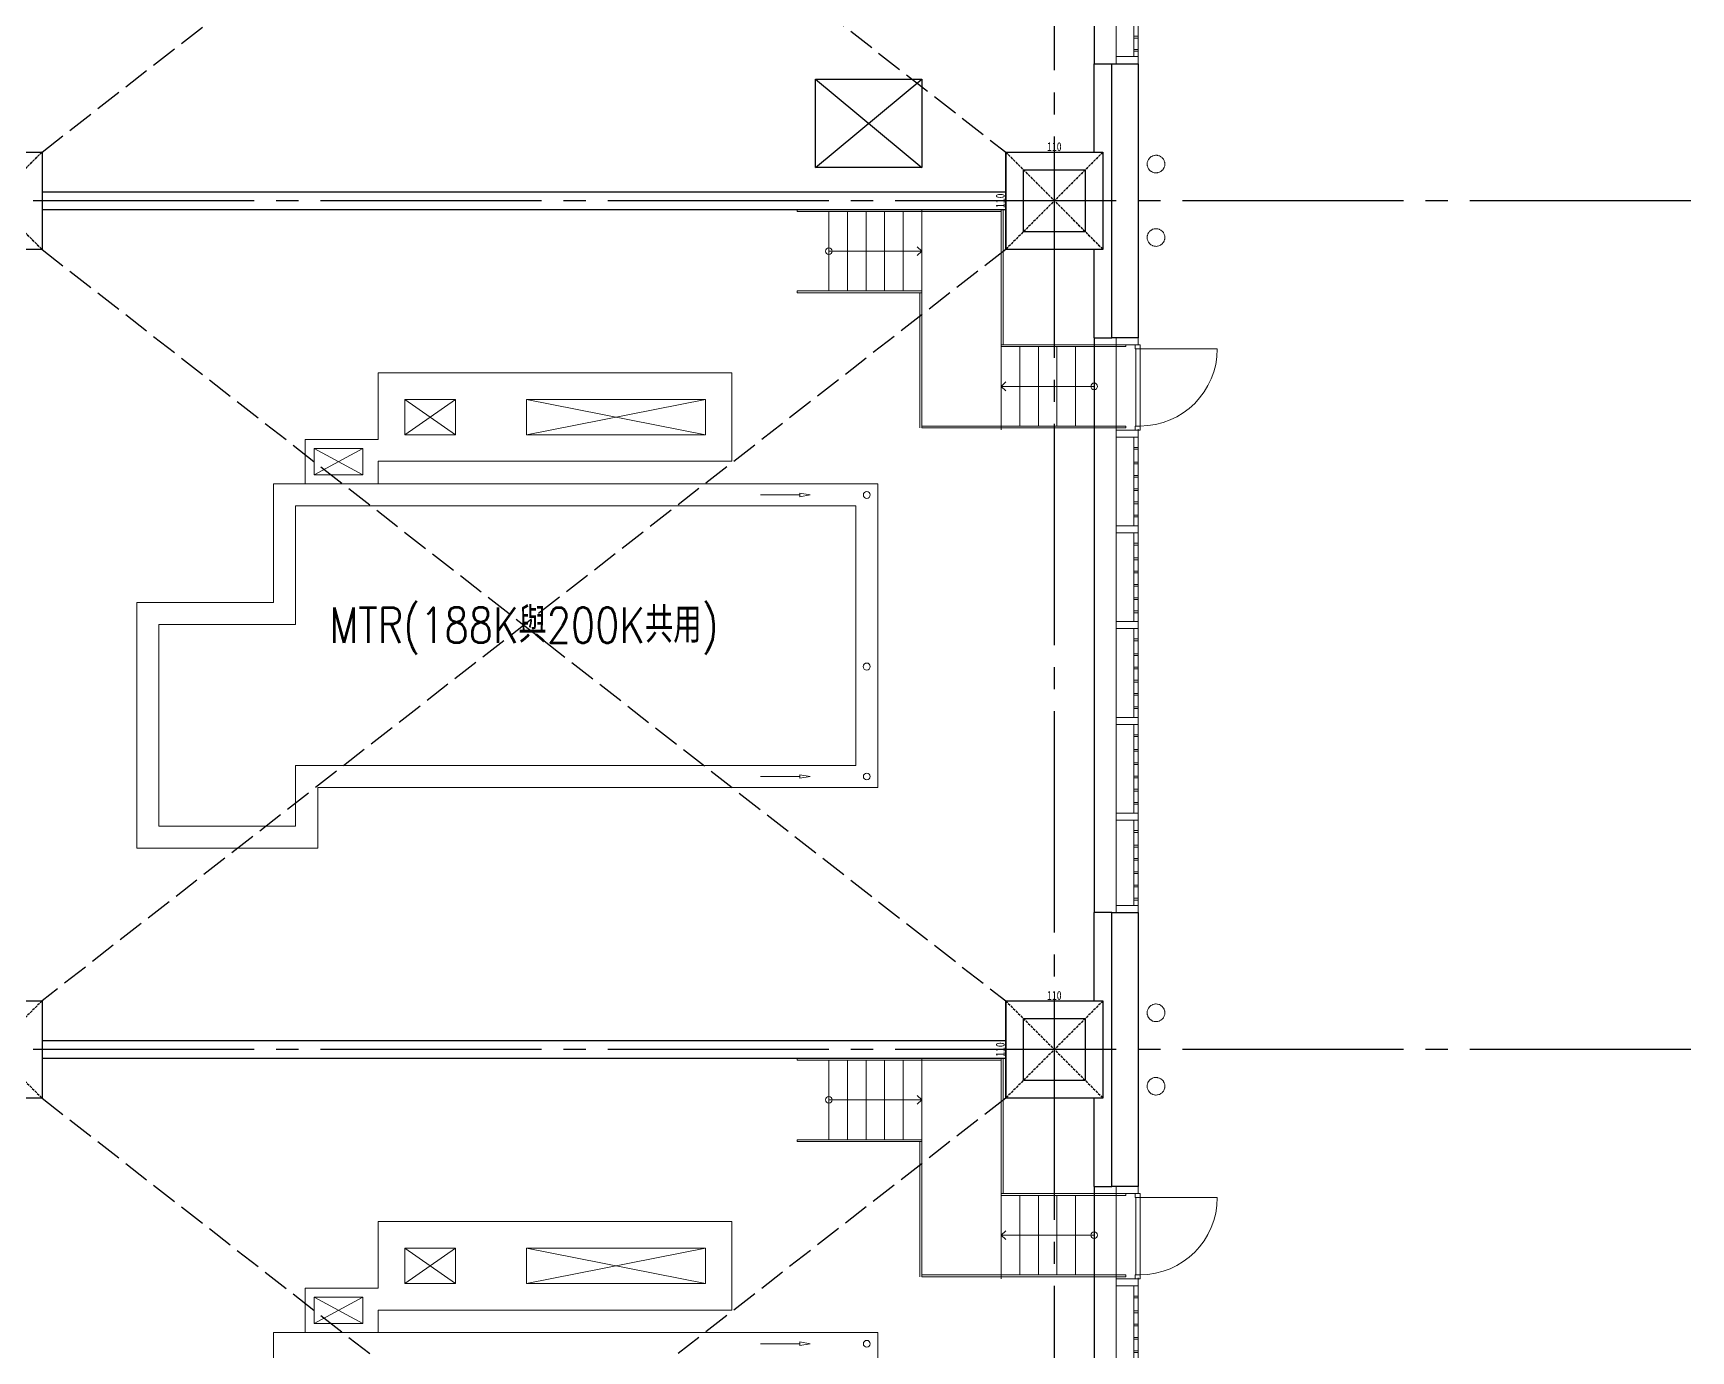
# Model space of a CAD drawing. Extents: x -18489 to 195597, y -1599 to 112111.
# Drawn here: x -13993 to -12118, y 6282 to 7772 of the extents above; entities that cross this region are included whole.
import ezdxf
from ezdxf.enums import TextEntityAlignment as Align

# ---------------------------------------------------------------- set-up
doc = ezdxf.new("R2010")
doc.units = 0
doc.header["$LTSCALE"] = 100
for name, pattern in [('X-CUB3-L10$0$COL-CEN-LIN', [3.25, 2.5, -0.25, 0.25, -0.25]), ('X-CUB3-L10$0$HIDDEN', [0.4, 0.3, -0.1]), ('X-CUB3-L10$0$JJP_虛線(退縮線、投影線、地下室範圍、非屬本工程、圖面分區)', [0.45, 0.3, -0.15])]:
    doc.linetypes.add(name, pattern=pattern)
for name, color, linetype in [('X-CUB3-L10$0$1_地上一層平面圖_1_A-2D-DRAW', 8, 'Continuous'), ('X-CUB3-L10$0$1_地上一層平面圖_1_A-SLAB-PIT.1-BAS', 8, 'Continuous'), ('X-CUB3-L10$0$1_地上一層平面圖_1_A-STRS.Newcub', 8, 'Continuous'), ('X-CUB3-L10$0$1_地上一層平面圖_1_A-WALL-EX.Newcub', 8, 'Continuous'), ('X-CUB3-L10$0$1_地上一層平面圖_1_A-WALL.IN', 8, 'Continuous'), ('X-CUB3-L10$0$1_地上一層平面圖_1_CENTER', 8, 'Continuous'), ('X-CUB3-L10$0$A-OBJE-PIPE.Newcub', 8, 'Continuous'), ('X-CUB3-L10$0$A-WALL-EX.Newcub', 8, 'Continuous'), ('X-CUB3-L10$0$CCL', 8, 'X-CUB3-L10$0$COL-CEN-LIN'), ('X-CUB3-L10$0$COL', 8, 'Continuous'), ('X-CUB3-L10$0$COL-S', 8, 'Continuous'), ('X-CUB3-L10$0$OPEN', 8, 'Continuous'), ('X-CUB3-L10$0$OPEN-UP', 8, 'X-CUB3-L10$0$HIDDEN'), ('X-CUB3-L10$0$WALL-DR', 8, 'Continuous'), ('X-CUB3-L10$0$WALL-G', 8, 'Continuous'), ('X-CUB3-L10$0$WALL-RC', 8, 'Continuous')]:
    doc.layers.add(name, color=color, linetype=linetype)
doc.styles.add('X-CUB3-L10$0$CHINA', font='simplex.shx', dxfattribs={"width": 0.75, "bigfont": 'chineset.shx'})
doc.styles.add('X-CUB3-L10$0$DIM', font='', dxfattribs={"width": 0.8})
doc.styles.get('X-CUB3-L10$0$DIM').set_extended_font_data('MingLiU')
doc.dimstyles.new('X-CUB3-L10$0$JJP_005_defpoint', dxfattribs={"dimtxt": 20, "dimasz": 0.5, "dimexe": 0.5, "dimexo": 0.5, "dimgap": 0.5, "dimtad": 1, "dimdsep": 46, "dimtxsty": 'X-CUB3-L10$0$DIM', "dimblk": 'X-CUB3-L10$0$_None', "dimcen": 10, "dimclrd": 256, "dimclre": 256, "dimclrt": 256, "dimadec": 0, "dimazin": 0, "dimtfac": 1, "dimtix": 1, "dimtmove": 2, "dimatfit": 3, "dimldrblk": 'X-CUB3-L10$0$_None', "dimfxl": 0.5, "dimtolj": 1, "dimtzin": 0, "dimarcsym": 0})

# ---------------------------------------------------------------- blocks, each defined once
blk = doc.blocks.new('X-CUB3-L10$0$變形體_13_1')
at = {"layer": 'X-CUB3-L10$0$A-OBJE-PIPE.Newcub', "color": 15, "lineweight": 0, "flags": 128}
blk.add_lwpolyline([(-12733, 6579.5), (-12733, 6579), (-12732.5, 6577.6), (-12732.4, 6577.1), (-12731.7, 6575.8), (-12731.4, 6575.3), (-12730.4, 6574.1), (-12730.1, 6573.8), (-12728.9, 6572.8), (-12728.5, 6572.5), (-12727.2, 6571.8), (-12726.8, 6571.6), (-12725.3, 6571.2), (-12724.9, 6571.1), (-12723.5, 6571), (-12723.1, 6570.9), (-12721.7, 6571.1), (-12721.3, 6571.1), (-12719.8, 6571.5), (-12719.3, 6571.7), (-12718, 6572.4), (-12717.6, 6572.6), (-12716.3, 6573.6), (-12716, 6573.9), (-12715, 6575.1), (-12714.7, 6575.5), (-12714, 6576.9), (-12713.8, 6577.3), (-12713.4, 6578.7), (-12713.3, 6579.1), (-12713.2, 6580.5), (-12713.1, 6580.9), (-12713.3, 6582.4), (-12713.3, 6582.8), (-12713.8, 6584.3), (-12713.9, 6584.7), (-12714.6, 6586.1), (-12714.8, 6586.5), (-12715.8, 6587.7), (-12716.1, 6588.1), (-12717.4, 6589), (-12717.7, 6589.3), (-12719.1, 6590), (-12719.5, 6590.2), (-12720.9, 6590.6), (-12721.3, 6590.8), (-12722.7, 6590.9), (-12723.1, 6590.9), (-12724.6, 6590.8), (-12725, 6590.7), (-12726.5, 6590.3), (-12726.9, 6590.2), (-12728.3, 6589.4), (-12728.7, 6589.2), (-12729.9, 6588.2), (-12730.3, 6587.9), (-12731.3, 6586.7), (-12731.5, 6586.3), (-12732.2, 6585), (-12732.4, 6584.6), (-12732.8, 6583.1), (-12733, 6582.7), (-12733.1, 6581.3), (-12733.1, 6580.9)], close=True, dxfattribs=at)
blk = doc.blocks.new('X-CUB3-L10$0$變形體_14_1')
at = {"layer": 'X-CUB3-L10$0$A-OBJE-PIPE.Newcub', "color": 15, "lineweight": 0, "flags": 128}
blk.add_lwpolyline([(-12733.1, 6663.6), (-12733, 6662.2), (-12732.8, 6661.8), (-12732.4, 6660.4), (-12732.2, 6660), (-12731.5, 6658.6), (-12731.3, 6658.2), (-12730.3, 6657), (-12729.9, 6656.7), (-12728.7, 6655.7), (-12728.3, 6655.5), (-12726.9, 6654.7), (-12726.5, 6654.6), (-12725, 6654.2), (-12724.6, 6654.1), (-12723.1, 6654), (-12722.7, 6654), (-12721.3, 6654.2), (-12720.9, 6654.3), (-12719.5, 6654.7), (-12719.1, 6654.9), (-12717.7, 6655.6), (-12717.4, 6655.9), (-12716.1, 6656.9), (-12715.8, 6657.2), (-12714.8, 6658.4), (-12714.6, 6658.8), (-12713.9, 6660.2), (-12713.8, 6660.6), (-12713.3, 6662.1), (-12713.3, 6662.5), (-12713.1, 6664), (-12713.2, 6664.4), (-12713.3, 6665.8), (-12713.4, 6666.2), (-12713.8, 6667.6), (-12714, 6668), (-12714.7, 6669.4), (-12715, 6669.8), (-12716, 6671), (-12716.3, 6671.3), (-12717.6, 6672.3), (-12718, 6672.5), (-12719.3, 6673.2), (-12719.8, 6673.4), (-12721.3, 6673.8), (-12721.7, 6673.9), (-12723.1, 6674), (-12723.5, 6674), (-12724.9, 6673.8), (-12725.3, 6673.7), (-12726.8, 6673.3), (-12727.2, 6673.1), (-12728.5, 6672.4), (-12728.9, 6672.1), (-12730.1, 6671.1), (-12730.4, 6670.8), (-12731.4, 6669.6), (-12731.7, 6669.2), (-12732.4, 6667.8), (-12732.5, 6667.4), (-12733, 6665.9), (-12733, 6665.4), (-12733.1, 6664)], close=True, dxfattribs=at)
blk = doc.blocks.new('X-CUB3-L10$0$變形體_15_1')
at = {"layer": 'X-CUB3-L10$0$A-OBJE-PIPE.Newcub', "color": 15, "lineweight": 0, "flags": 128}
blk.add_lwpolyline([(-12733, 7539.5), (-12733, 7539), (-12732.5, 7537.6), (-12732.4, 7537.1), (-12731.7, 7535.8), (-12731.4, 7535.3), (-12730.4, 7534.1), (-12730.1, 7533.8), (-12728.9, 7532.8), (-12728.5, 7532.5), (-12727.2, 7531.8), (-12726.8, 7531.6), (-12725.3, 7531.2), (-12724.9, 7531.1), (-12723.5, 7531), (-12723.1, 7530.9), (-12721.7, 7531.1), (-12721.3, 7531.1), (-12719.8, 7531.5), (-12719.3, 7531.7), (-12718, 7532.4), (-12717.6, 7532.6), (-12716.3, 7533.6), (-12716, 7533.9), (-12715, 7535.1), (-12714.7, 7535.5), (-12714, 7536.9), (-12713.8, 7537.3), (-12713.4, 7538.7), (-12713.3, 7539.1), (-12713.2, 7540.5), (-12713.1, 7540.9), (-12713.3, 7542.4), (-12713.3, 7542.8), (-12713.8, 7544.3), (-12713.9, 7544.7), (-12714.6, 7546.1), (-12714.8, 7546.5), (-12715.8, 7547.7), (-12716.1, 7548.1), (-12717.4, 7549), (-12717.7, 7549.3), (-12719.1, 7550), (-12719.5, 7550.2), (-12720.9, 7550.6), (-12721.3, 7550.8), (-12722.7, 7550.9), (-12723.1, 7550.9), (-12724.6, 7550.8), (-12725, 7550.7), (-12726.5, 7550.3), (-12726.9, 7550.2), (-12728.3, 7549.4), (-12728.7, 7549.2), (-12729.9, 7548.2), (-12730.3, 7547.9), (-12731.3, 7546.7), (-12731.5, 7546.3), (-12732.2, 7545), (-12732.4, 7544.6), (-12732.8, 7543.1), (-12733, 7542.7), (-12733.1, 7541.3), (-12733.1, 7540.9)], close=True, dxfattribs=at)
blk = doc.blocks.new('X-CUB3-L10$0$變形體_16_1')
at = {"layer": 'X-CUB3-L10$0$A-OBJE-PIPE.Newcub', "color": 15, "lineweight": 0, "flags": 128}
blk.add_lwpolyline([(-12733.1, 7623.6), (-12733, 7622.2), (-12732.8, 7621.8), (-12732.4, 7620.4), (-12732.2, 7620), (-12731.5, 7618.6), (-12731.3, 7618.2), (-12730.3, 7617), (-12729.9, 7616.7), (-12728.7, 7615.7), (-12728.3, 7615.5), (-12726.9, 7614.7), (-12726.5, 7614.6), (-12725, 7614.2), (-12724.6, 7614.1), (-12723.1, 7614), (-12722.7, 7614), (-12721.3, 7614.2), (-12720.9, 7614.3), (-12719.5, 7614.7), (-12719.1, 7614.9), (-12717.7, 7615.6), (-12717.4, 7615.9), (-12716.1, 7616.9), (-12715.8, 7617.2), (-12714.8, 7618.4), (-12714.6, 7618.8), (-12713.9, 7620.2), (-12713.8, 7620.6), (-12713.3, 7622.1), (-12713.3, 7622.5), (-12713.1, 7624), (-12713.2, 7624.4), (-12713.3, 7625.8), (-12713.4, 7626.2), (-12713.8, 7627.6), (-12714, 7628), (-12714.7, 7629.4), (-12715, 7629.8), (-12716, 7631), (-12716.3, 7631.3), (-12717.6, 7632.3), (-12718, 7632.5), (-12719.3, 7633.2), (-12719.8, 7633.4), (-12721.3, 7633.8), (-12721.7, 7633.9), (-12723.1, 7634), (-12723.5, 7634), (-12724.9, 7633.8), (-12725.3, 7633.7), (-12726.8, 7633.3), (-12727.2, 7633.1), (-12728.5, 7632.4), (-12728.9, 7632.1), (-12730.1, 7631.1), (-12730.4, 7630.8), (-12731.4, 7629.6), (-12731.7, 7629.2), (-12732.4, 7627.8), (-12732.5, 7627.4), (-12733, 7625.9), (-12733, 7625.4), (-12733.1, 7624)], close=True, dxfattribs=at)
blk = doc.blocks.new('*D439')
at = {"layer": 'DefPoints', "lineweight": -2, "transparency": 16777216}
blk.add_line((0, 0), (110, 0), dxfattribs=at)
at = {"layer": 'DefPoints', "color": 0, "transparency": 16777216}
for p in [(0, 0), (110, 0), (110, 0)]:
    blk.add_point(p, dxfattribs=at)
at = {"layer": 'DefPoints', "transparency": 16777216, "insert": (55, 6.1), "char_height": 10, "attachment_point": 5, "style": 'X-CUB3-L10$0$DIM'}
blk.add_mtext('\\A1;110', dxfattribs=at)
blk = doc.blocks.new('X-CUB3-L10$0$_None')
blk = doc.blocks.new('*D440')
at = {"layer": 'DefPoints', "lineweight": -2, "transparency": 16777216}
blk.add_line((0, 0), (0, -110), dxfattribs=at)
at = {"layer": 'DefPoints', "color": 0, "transparency": 16777216}
for p in [(0, 0), (0, -110), (0, -110)]:
    blk.add_point(p, dxfattribs=at)
at = {"layer": 'DefPoints', "transparency": 16777216, "insert": (-6.1, -55), "char_height": 10, "attachment_point": 5, "rotation": 90, "style": 'X-CUB3-L10$0$DIM'}
blk.add_mtext('\\A1;110', dxfattribs=at)
blk = doc.blocks.new('X-CUB3-L10$0$帷幕牆_2_1')
at = {"layer": 'X-CUB3-L10$0$1_地上一層平面圖_1_A-WALL-EX.Newcub', "color": 4, "lineweight": 0, "ltscale": 10}
blk.add_line((-12741.1, 1655), (-12653.8, 1655), dxfattribs=at)
at = {"layer": 'X-CUB3-L10$0$1_地上一層平面圖_1_A-WALL-EX.Newcub', "color": 4, "lineweight": 0, "ltscale": 10, "flags": 128}
for points in [[(-12746.6, 1659.5), (-12746.6, 1655), (-12741.1, 1655), (-12741.1, 1659.5)], [(-12741.1, 1563.1), (-12741.1, 1567.6), (-12746.6, 1567.6), (-12746.6, 1563.1)]]:
    blk.add_lwpolyline(points, close=True, dxfattribs=at)
for points in [[(-12746.1, 1655), (-12746.1, 1567.6)], [(-12741.1, 1655.5), (-12741.1, 1567.1)]]:
    blk.add_lwpolyline(points, dxfattribs=at)
at = {"layer": 'X-CUB3-L10$0$1_地上一層平面圖_1_A-WALL-EX.Newcub', "color": 8, "lineweight": 0, "ltscale": 10}
blk.add_arc((-12741.1, 1655), 87.3, 270, 0, dxfattribs=at)
at = {"layer": 'X-CUB3-L10$0$A-WALL-EX.Newcub', "color": 1, "lineweight": 0, "flags": 128}
for points in [[(-12743.1, 1659.5), (-12743.1, 1667.5), (-12768.1, 1667.5), (-12768.1, 1659.5)], [(-12743.1, 1555.1), (-12743.1, 1563.1), (-12768.1, 1563.1), (-12768.1, 1555.1)], [(-12743.1, 1541.5), (-12743.1, 1543.5), (-12748.1, 1543.5), (-12748.1, 1541.5)], [(-12743.1, 1524.8), (-12743.1, 1526.8), (-12748.1, 1526.8), (-12748.1, 1524.8)], [(-12743.1, 1509.8), (-12743.1, 1511.8), (-12748.1, 1511.8), (-12748.1, 1509.8)], [(-12743.1, 1494.8), (-12743.1, 1496.8), (-12748.1, 1496.8), (-12748.1, 1494.8)], [(-12743.1, 1479.8), (-12743.1, 1481.8), (-12748.1, 1481.8), (-12748.1, 1479.8)], [(-12743.1, 1464.8), (-12743.1, 1466.8), (-12748.1, 1466.8), (-12748.1, 1464.8)], [(-12743.1, 1446.8), (-12743.1, 1454.8), (-12768.1, 1454.8), (-12768.1, 1446.8)], [(-12743.1, 1433.1), (-12743.1, 1435.1), (-12748.1, 1435.1), (-12748.1, 1433.1)], [(-12743.1, 1416.5), (-12743.1, 1418.5), (-12748.1, 1418.5), (-12748.1, 1416.5)], [(-12743.1, 1401.5), (-12743.1, 1403.5), (-12748.1, 1403.5), (-12748.1, 1401.5)], [(-12743.1, 1386.5), (-12743.1, 1388.5), (-12748.1, 1388.5), (-12748.1, 1386.5)], [(-12743.1, 1371.5), (-12743.1, 1373.5), (-12748.1, 1373.5), (-12748.1, 1371.5)], [(-12743.1, 1356.5), (-12743.1, 1358.5), (-12748.1, 1358.5), (-12748.1, 1356.5)], [(-12743.1, 1338.5), (-12743.1, 1346.5), (-12768.1, 1346.5), (-12768.1, 1338.5)], [(-12743.1, 1324.8), (-12743.1, 1326.8), (-12748.1, 1326.8), (-12748.1, 1324.8)], [(-12743.1, 1308.1), (-12743.1, 1310.1), (-12748.1, 1310.1), (-12748.1, 1308.1)], [(-12743.1, 1293.1), (-12743.1, 1295.1), (-12748.1, 1295.1), (-12748.1, 1293.1)], [(-12743.1, 1278.1), (-12743.1, 1280.1), (-12748.1, 1280.1), (-12748.1, 1278.1)], [(-12743.1, 1263.1), (-12743.1, 1265.1), (-12748.1, 1265.1), (-12748.1, 1263.1)], [(-12743.1, 1230.1), (-12743.1, 1238.1), (-12768.1, 1238.1), (-12768.1, 1230.1)], [(-12743.1, 1248.1), (-12743.1, 1250.1), (-12748.1, 1250.1), (-12748.1, 1248.1)], [(-12743.1, 1216.5), (-12743.1, 1218.5), (-12748.1, 1218.5), (-12748.1, 1216.5)], [(-12743.1, 1199.8), (-12743.1, 1201.8), (-12748.1, 1201.8), (-12748.1, 1199.8)], [(-12743.1, 1184.8), (-12743.1, 1186.8), (-12748.1, 1186.8), (-12748.1, 1184.8)], [(-12743.1, 1169.8), (-12743.1, 1171.8), (-12748.1, 1171.8), (-12748.1, 1169.8)], [(-12743.1, 1154.8), (-12743.1, 1156.8), (-12748.1, 1156.8), (-12748.1, 1154.8)], [(-12743.1, 1121.8), (-12743.1, 1129.8), (-12768.1, 1129.8), (-12768.1, 1121.8)], [(-12743.1, 1139.8), (-12743.1, 1141.8), (-12748.1, 1141.8), (-12748.1, 1139.8)], [(-12743.1, 1108.1), (-12743.1, 1110.1), (-12748.1, 1110.1), (-12748.1, 1108.1)], [(-12743.1, 1091.5), (-12743.1, 1093.5), (-12748.1, 1093.5), (-12748.1, 1091.5)], [(-12743.1, 1076.5), (-12743.1, 1078.5), (-12748.1, 1078.5), (-12748.1, 1076.5)], [(-12743.1, 1061.5), (-12743.1, 1063.5), (-12748.1, 1063.5), (-12748.1, 1061.5)], [(-12743.1, 1046.5), (-12743.1, 1048.5), (-12748.1, 1048.5), (-12748.1, 1046.5)], [(-12743.1, 1031.5), (-12743.1, 1033.5), (-12748.1, 1033.5), (-12748.1, 1031.5)], [(-12743.1, 1017.5), (-12743.1, 1025.5), (-12768.1, 1025.5), (-12768.1, 1017.5)]]:
    blk.add_lwpolyline(points, close=True, dxfattribs=at)
at = {"layer": 'X-CUB3-L10$0$A-WALL-EX.Newcub', "color": 4, "lineweight": 0, "flags": 128}
for points in [[(-12768.1, 1563.1), (-12768.1, 1574.1), (-12768.1, 1589.1), (-12768.1, 1604.1), (-12768.1, 1619.1), (-12768.1, 1634.1), (-12768.1, 1650.8), (-12768.1, 1659.5)], [(-12743.1, 1563.1), (-12743.1, 1564.1)], [(-12768.1, 1454.8), (-12768.1, 1465.8), (-12768.1, 1480.8), (-12768.1, 1495.8), (-12768.1, 1510.8), (-12768.1, 1525.8), (-12768.1, 1542.5), (-12768.1, 1555.1)], [(-12748.1, 1543.5), (-12748.1, 1555.1)], [(-12748.1, 1526.8), (-12748.1, 1541.5)], [(-12743.1, 1543.5), (-12743.1, 1555.1)], [(-12743.1, 1526.8), (-12743.1, 1541.5)], [(-12748.1, 1511.8), (-12748.1, 1524.8)], [(-12743.1, 1511.8), (-12743.1, 1524.8)], [(-12748.1, 1496.8), (-12748.1, 1509.8)], [(-12743.1, 1496.8), (-12743.1, 1509.8)], [(-12748.1, 1481.8), (-12748.1, 1494.8)], [(-12743.1, 1481.8), (-12743.1, 1494.8)], [(-12748.1, 1466.8), (-12748.1, 1479.8)], [(-12748.1, 1454.8), (-12748.1, 1464.8)], [(-12743.1, 1466.8), (-12743.1, 1479.8)], [(-12743.1, 1454.8), (-12743.1, 1464.8)], [(-12768.1, 1346.5), (-12768.1, 1357.5), (-12768.1, 1372.5), (-12768.1, 1387.5), (-12768.1, 1402.5), (-12768.1, 1417.5), (-12768.1, 1434.1), (-12768.1, 1446.8)], [(-12748.1, 1435.1), (-12748.1, 1446.8)], [(-12743.1, 1435.1), (-12743.1, 1446.8)], [(-12748.1, 1418.5), (-12748.1, 1433.1)], [(-12743.1, 1418.5), (-12743.1, 1433.1)], [(-12748.1, 1403.5), (-12748.1, 1416.5)], [(-12743.1, 1403.5), (-12743.1, 1416.5)], [(-12748.1, 1388.5), (-12748.1, 1401.5)], [(-12743.1, 1388.5), (-12743.1, 1401.5)], [(-12748.1, 1373.5), (-12748.1, 1386.5)], [(-12748.1, 1358.5), (-12748.1, 1371.5)], [(-12743.1, 1373.5), (-12743.1, 1386.5)], [(-12743.1, 1358.5), (-12743.1, 1371.5)], [(-12748.1, 1346.5), (-12748.1, 1356.5)], [(-12743.1, 1346.5), (-12743.1, 1356.5)], [(-12768.1, 1238.1), (-12768.1, 1249.1), (-12768.1, 1264.1), (-12768.1, 1279.1), (-12768.1, 1294.1), (-12768.1, 1309.1), (-12768.1, 1325.8), (-12768.1, 1338.5)], [(-12748.1, 1326.8), (-12748.1, 1338.5)], [(-12743.1, 1326.8), (-12743.1, 1338.5)], [(-12748.1, 1310.1), (-12748.1, 1324.8)], [(-12743.1, 1310.1), (-12743.1, 1324.8)], [(-12748.1, 1295.1), (-12748.1, 1308.1)], [(-12743.1, 1295.1), (-12743.1, 1308.1)], [(-12748.1, 1280.1), (-12748.1, 1293.1)], [(-12748.1, 1265.1), (-12748.1, 1278.1)], [(-12743.1, 1280.1), (-12743.1, 1293.1)], [(-12743.1, 1265.1), (-12743.1, 1278.1)], [(-12748.1, 1250.1), (-12748.1, 1263.1)], [(-12743.1, 1250.1), (-12743.1, 1263.1)], [(-12748.1, 1238.1), (-12748.1, 1248.1)], [(-12743.1, 1238.1), (-12743.1, 1248.1)], [(-12768.1, 1129.8), (-12768.1, 1140.8), (-12768.1, 1155.8), (-12768.1, 1170.8), (-12768.1, 1185.8), (-12768.1, 1200.8), (-12768.1, 1217.5), (-12768.1, 1230.1)], [(-12748.1, 1218.5), (-12748.1, 1230.1)], [(-12743.1, 1218.5), (-12743.1, 1230.1)], [(-12748.1, 1201.8), (-12748.1, 1216.5)], [(-12743.1, 1201.8), (-12743.1, 1216.5)], [(-12748.1, 1186.8), (-12748.1, 1199.8)], [(-12748.1, 1171.8), (-12748.1, 1184.8)], [(-12743.1, 1186.8), (-12743.1, 1199.8)], [(-12743.1, 1171.8), (-12743.1, 1184.8)], [(-12748.1, 1156.8), (-12748.1, 1169.8)], [(-12743.1, 1156.8), (-12743.1, 1169.8)], [(-12748.1, 1141.8), (-12748.1, 1154.8)], [(-12743.1, 1141.8), (-12743.1, 1154.8)], [(-12748.1, 1129.8), (-12748.1, 1139.8)], [(-12743.1, 1129.8), (-12743.1, 1139.8)], [(-12768.1, 1025.5), (-12768.1, 1032.5), (-12768.1, 1047.5), (-12768.1, 1062.5), (-12768.1, 1077.5), (-12768.1, 1092.5), (-12768.1, 1109.1), (-12768.1, 1121.8)], [(-12748.1, 1110.1), (-12748.1, 1121.8)], [(-12748.1, 1093.5), (-12748.1, 1108.1)], [(-12743.1, 1110.1), (-12743.1, 1121.8)], [(-12743.1, 1093.5), (-12743.1, 1108.1)], [(-12748.1, 1078.5), (-12748.1, 1091.5)], [(-12743.1, 1078.5), (-12743.1, 1091.5)], [(-12748.1, 1063.5), (-12748.1, 1076.5)], [(-12743.1, 1063.5), (-12743.1, 1076.5)], [(-12748.1, 1048.5), (-12748.1, 1061.5)], [(-12743.1, 1048.5), (-12743.1, 1061.5)], [(-12748.1, 1033.5), (-12748.1, 1046.5)], [(-12748.1, 1025.5), (-12748.1, 1031.5)], [(-12743.1, 1033.5), (-12743.1, 1046.5)], [(-12743.1, 1025.5), (-12743.1, 1031.5)]]:
    blk.add_lwpolyline(points, dxfattribs=at)
blk = doc.blocks.new('X-CUB3-L10$0$A$C1d0d7561')
at = {"layer": 'X-CUB3-L10$0$1_地上一層平面圖_1_A-STRS.Newcub', "color": 12, "lineweight": 0, "ltscale": 10}
for p, q in [((-220, 25), (-256, 25)), ((-256, 25), (-256, 23)), ((-256, 23), (-220, 23)), ((-115, 25), (-220, 25)), ((-220, 23), (-115, 23)), ((-220, 23), (-220, -67)), ((-199, 23), (-220, 23)), ((-199, -67), (-199, 23)), ((-199, 23), (-199, -67)), ((-178, 23), (-199, 23)), ((-178, -67), (-178, 23)), ((-178, 23), (-178, -67)), ((-157, 23), (-178, 23)), ((-157, -67), (-157, 23)), ((-157, 23), (-157, -67)), ((-136, 23), (-157, 23)), ((-136, -67), (-136, 23)), ((-136, 23), (-136, -67)), ((-115, 23), (-136, 23)), ((-115, 23), (-115, 25)), ((-115, -67), (-115, 23)), ((-220, -67), (-256, -67)), ((-256, -67), (-256, -69)), ((-256, -69), (-220, -69)), ((-115, -67), (-220, -67)), ((-220, -67), (-199, -67)), ((-220, -69), (-115, -69)), ((-199, -67), (-178, -67)), ((-178, -67), (-157, -67)), ((-157, -67), (-136, -67)), ((-136, -67), (-115, -67)), ((-115, -69), (-115, -67)), ((80, -128), (-25, -128)), ((-25, -128), (-25, -130)), ((-25, -130), (80, -130)), ((-4, -130), (-25, -130)), ((-25, -130), (-25, -220)), ((17, -130), (-4, -130)), ((-4, -130), (-4, -220)), ((-4, -220), (-4, -130)), ((38, -130), (17, -130)), ((17, -130), (17, -220)), ((17, -220), (17, -130)), ((59, -130), (38, -130)), ((38, -130), (38, -220)), ((38, -220), (38, -130)), ((80, -130), (59, -130)), ((59, -130), (59, -220)), ((59, -220), (59, -130)), ((116, -128), (80, -128)), ((80, -130), (116, -130)), ((80, -220), (80, -130)), ((116, -130), (116, -128)), ((80, -220), (-25, -220)), ((-25, -220), (-25, -222)), ((-25, -220), (-4, -220)), ((-25, -222), (80, -222)), ((-4, -220), (17, -220)), ((17, -220), (38, -220)), ((38, -220), (59, -220)), ((59, -220), (80, -220)), ((116, -220), (80, -220)), ((80, -222), (116, -222)), ((116, -222), (116, -220))]:
    blk.add_line(p, q, dxfattribs=at)
at = {"layer": 'X-CUB3-L10$0$1_地上一層平面圖_1_A-STRS.Newcub', "color": 8, "lineweight": 0, "ltscale": 10}
for p, q in [((-115, -22), (-120, -17)), ((-220, -22), (-199, -22)), ((-199, -22), (-136, -22)), ((-136, -22), (-115, -22)), ((-120, -27), (-115, -22)), ((-20, -170), (-25, -175)), ((-4, -175), (-25, -175)), ((-25, -175), (-20, -180)), ((59, -175), (-4, -175)), ((80, -175), (59, -175))]:
    blk.add_line(p, q, dxfattribs=at)
at = {"layer": 'X-CUB3-L10$0$1_地上一層平面圖_1_A-STRS.Newcub', "color": 12, "lineweight": 0, "ltscale": 10, "flags": 128}
for points in [[(-115, 25), (-115, 23)], [(-115, 23), (-115, -220)], [(-25, 23), (-115, 23)], [(-115, 23), (-25, 23)], [(-25, 25), (-25, -128)], [(-25, -220), (-25, 23)], [(-23, -128), (-23, 25)], [(-117, -69), (-117, -222)], [(-115, -69), (-117, -69)], [(-115, -222), (-115, -69)], [(-25, -128), (-23, -128)], [(-115, -220), (-25, -220)], [(-25, -220), (-115, -220)], [(-115, -222), (-25, -222)], [(-25, -222), (-25, -220)]]:
    blk.add_lwpolyline(points, dxfattribs=at)
at = {"layer": 'X-CUB3-L10$0$1_地上一層平面圖_1_A-STRS.Newcub', "color": 8, "lineweight": 0, "ltscale": 10, "flags": 128}
for points in [[(-220, -25.8, 1), (-220, -18.2, 1)], [(80, -171.2, 1), (80, -178.7, 1)]]:
    blk.add_lwpolyline(points, format="xyb", close=True, dxfattribs=at)
at = {"layer": 'X-CUB3-L10$0$1_地上一層平面圖_1_A-WALL-EX.Newcub', "color": 12, "linetype": 'X-CUB3-L10$0$JJP_虛線(退縮線、投影線、地下室範圍、非屬本工程、圖面分區)', "lineweight": 0, "ltscale": 10, "flags": 128}
blk.add_lwpolyline([(-1110, 25), (-20, 25)], dxfattribs=at)
at = {"layer": 'X-CUB3-L10$0$1_地上一層平面圖_1_A-WALL-EX.Newcub', "color": 8, "lineweight": 0, "ltscale": 10, "flags": 128}
blk.add_lwpolyline([(-25, -224.3), (-25, 25)], dxfattribs=at)
blk = doc.blocks.new('*U438')
at = {"layer": 'DefPoints', "linetype": 'X-CUB3-L10$0$HIDDEN', "ltscale": 0.1}
for p, q in [((110, 0), (0, -110)), ((0, 0), (110, -110))]:
    blk.add_line(p, q, dxfattribs=at)
at = {"layer": 'X-CUB3-L10$0$COL', "ltscale": 0.1}
blk.add_lwpolyline([(0, 0), (110, 0), (110, -110), (0, -110)], close=True, dxfattribs=at)
at = {"layer": 'DefPoints'}
dim = blk.add_linear_dim(base=(0, -110), p1=(0, 0), p2=(0, -110), angle=90, dimstyle='X-CUB3-L10$0$JJP_005_defpoint', override={"dimtxt": 10}, dxfattribs=at)
dim.commit()
dim.dimension.update_dxf_attribs({"geometry": '*D440', "text_midpoint": (-6.067, -55)})
dim = blk.add_linear_dim(base=(110, 0), p1=(0, 0), p2=(110, 0), dimstyle='X-CUB3-L10$0$JJP_005_defpoint', override={"dimtxt": 10}, dxfattribs=at)
dim.commit()
dim.dimension.update_dxf_attribs({"geometry": '*D439', "text_midpoint": (55, 6.067)})
blk = doc.blocks.new('X-CUB3-L10$0$CUB3-10')
at = {"layer": 'X-CUB3-L10$0$CCL'}
for p, q in [((0, 0), (0, 9982.459)), ((720, 8302.459), (-5160, 8302.459)), ((720, 7342.459), (-5160, 7342.459))]:
    blk.add_line(p, q, dxfattribs=at)
at = {"layer": 'X-CUB3-L10$0$COL-S'}
for points in [[(-35, 8337.459), (35, 8337.459), (35, 8267.459), (-35, 8267.459)], [(-35, 7377.459), (35, 7377.459), (35, 7307.459), (-35, 7307.459)]]:
    blk.add_lwpolyline(points, close=True, dxfattribs=at)
at = {"layer": 'X-CUB3-L10$0$COL'}
for p in [(-1255, 8357.459), (-55, 8357.459), (-1255, 7397.459), (-55, 7397.459)]:
    blk.add_blockref('*U438', p, dxfattribs=at)
blk = doc.blocks.new('X-CUB3-L10')
at = {"layer": 'X-CUB3-L10$0$1_地上一層平面圖_1_A-2D-DRAW', "color": 4, "lineweight": 0, "ltscale": 10}
for p, q in [((-13126.1, 7249.7), (-13170.3, 7249.7)), ((-13126.1, 7247.7), (-13126.1, 7251.7)), ((-13126.1, 7251.7), (-13114.1, 7249.7)), ((-13114.1, 7249.7), (-13126.1, 7247.7)), ((-13126.1, 6931.3), (-13170.3, 6931.3)), ((-13126.1, 6929.3), (-13126.1, 6933.3)), ((-13126.1, 6933.3), (-13114.1, 6931.3)), ((-13114.1, 6931.3), (-13126.1, 6929.3)), ((-13126.1, 6289.7), (-13170.3, 6289.7)), ((-13126.1, 6287.7), (-13126.1, 6291.7)), ((-13126.1, 6291.7), (-13114.1, 6289.7)), ((-13114.1, 6289.7), (-13126.1, 6287.7))]:
    blk.add_line(p, q, dxfattribs=at)
at = {"layer": 'X-CUB3-L10$0$1_地上一層平面圖_1_A-2D-DRAW', "color": 12, "lineweight": 0, "ltscale": 10}
for p, q in [((-13126.1, 7251.7), (-13114.1, 7249.7)), ((-13126.1, 7247.7), (-13126.1, 7251.7)), ((-13114.1, 7249.7), (-13126.1, 7247.7)), ((-13126.1, 6933.3), (-13114.1, 6931.3)), ((-13126.1, 6929.3), (-13126.1, 6933.3)), ((-13114.1, 6931.3), (-13126.1, 6929.3)), ((-13126.1, 6291.7), (-13114.1, 6289.7)), ((-13126.1, 6287.7), (-13126.1, 6291.7)), ((-13114.1, 6289.7), (-13126.1, 6287.7))]:
    blk.add_line(p, q, dxfattribs=at)
for centre, radius in [((-13050.3, 7249.7), 3.81), ((-13050.3, 7055.6), 4), ((-13050.3, 6931.3), 3.81), ((-13050.3, 6289.7), 3.81)]:
    blk.add_circle(centre, radius, dxfattribs=at)
at = {"layer": 'X-CUB3-L10$0$1_地上一層平面圖_1_A-SLAB-PIT.1-BAS', "color": 8, "lineweight": 0, "ltscale": 10}
for p, q in [((-13515.3, 7317.8), (-13572.8, 7357.8)), ((-13515.3, 7357.8), (-13572.8, 7317.8)), ((-13232.8, 7317.8), (-13435.3, 7357.8)), ((-13232.8, 7357.8), (-13435.3, 7317.8)), ((-13675.3, 7272.4), (-13620.3, 7302.4)), ((-13620.3, 7272.4), (-13675.3, 7302.4)), ((-13515.3, 6357.8), (-13572.8, 6397.8)), ((-13515.3, 6397.8), (-13572.8, 6357.8)), ((-13232.8, 6357.8), (-13435.3, 6397.8)), ((-13232.8, 6397.8), (-13435.3, 6357.8)), ((-13675.3, 6312.4), (-13620.3, 6342.4)), ((-13620.3, 6312.4), (-13675.3, 6342.4))]:
    blk.add_line(p, q, dxfattribs=at)
at = {"layer": 'X-CUB3-L10$0$1_地上一層平面圖_1_A-SLAB-PIT.1-BAS', "color": 8, "lineweight": 0, "ltscale": 10, "flags": 128}
for points in [[(-13515.3, 7317.8), (-13515.3, 7357.8), (-13572.8, 7357.8), (-13572.8, 7317.8)], [(-13232.8, 7317.8), (-13232.8, 7357.8), (-13435.3, 7357.8), (-13435.3, 7317.8)], [(-13675.3, 7272.4), (-13620.3, 7272.4), (-13620.3, 7302.4), (-13675.3, 7302.4)], [(-13515.3, 6357.8), (-13515.3, 6397.8), (-13572.8, 6397.8), (-13572.8, 6357.8)], [(-13232.8, 6357.8), (-13232.8, 6397.8), (-13435.3, 6397.8), (-13435.3, 6357.8)], [(-13675.3, 6312.4), (-13620.3, 6312.4), (-13620.3, 6342.4), (-13675.3, 6342.4)]]:
    blk.add_lwpolyline(points, close=True, dxfattribs=at)
at = {"layer": 'X-CUB3-L10$0$1_地上一層平面圖_1_A-WALL.IN', "color": 2, "lineweight": 0, "ltscale": 10, "flags": 128}
for points in [[(-13721.3, 7262.4), (-13721.3, 7128.2), (-13876, 7128.2), (-13876, 6850.2), (-13671.3, 6850.2), (-13671.3, 6918.8), (-13037.8, 6918.8), (-13037.8, 7262.4)], [(-13721.3, 6302.4), (-13721.3, 6168.2), (-13876, 6168.2), (-13876, 5890.2), (-13671.3, 5890.2), (-13671.3, 5958.8), (-13037.8, 5958.8), (-13037.8, 6302.4)]]:
    blk.add_lwpolyline(points, close=True, dxfattribs=at)
at = {"layer": 'X-CUB3-L10$0$1_地上一層平面圖_1_CENTER', "color": 8, "lineweight": 0, "ltscale": 10, "flags": 128}
for points in [[(-13202.8, 7387.8), (-13602.8, 7387.8), (-13602.8, 7312.4), (-13685.3, 7312.4), (-13685.3, 7262.4), (-13602.8, 7262.4), (-13602.8, 7287.8), (-13202.8, 7287.8)], [(-13062.8, 7237.4), (-13696.3, 7237.4), (-13696.3, 7103.2), (-13851, 7103.2), (-13851, 6875.2), (-13696.3, 6875.2), (-13696.3, 6943.8), (-13062.8, 6943.8)], [(-13202.8, 6427.8), (-13602.8, 6427.8), (-13602.8, 6352.4), (-13685.3, 6352.4), (-13685.3, 6302.4), (-13602.8, 6302.4), (-13602.8, 6327.8), (-13202.8, 6327.8)]]:
    blk.add_lwpolyline(points, close=True, dxfattribs=at)
at = {"layer": 'X-CUB3-L10$0$COL-S'}
for points in [[(-12873.1, 7617.5), (-12803.1, 7617.5), (-12803.1, 7547.5), (-12873.1, 7547.5)], [(-12873.1, 6657.5), (-12803.1, 6657.5), (-12803.1, 6587.5), (-12873.1, 6587.5)]]:
    blk.add_lwpolyline(points, close=True, dxfattribs=at)
at = {"layer": 'X-CUB3-L10$0$OPEN'}
for p, q in [((-13108.1, 7620), (-12988.1, 7720)), ((-13108.1, 7720), (-12988.1, 7620))]:
    blk.add_line(p, q, dxfattribs=at)
blk.add_lwpolyline([(-13108.1, 7720), (-12988.1, 7720), (-12988.1, 7620), (-13108.1, 7620)], close=True, dxfattribs=at)
at = {"layer": 'X-CUB3-L10$0$OPEN-UP'}
for p, q in [((-13983.1, 8487.5), (-12893.1, 7637.5)), ((-13983.1, 7637.5), (-12893.1, 8487.5)), ((-13983.1, 7527.5), (-12893.1, 6677.5)), ((-12893.1, 7527.5), (-13983.1, 6677.5)), ((-13983.1, 6567.5), (-12893.1, 5717.5)), ((-12893.1, 6567.5), (-13983.1, 5717.5))]:
    blk.add_line(p, q, dxfattribs=at)
at = {"layer": 'X-CUB3-L10$0$WALL-DR', "color": 8}
for p, q in [((-12793.1, 8387.5), (-12793.1, 7737.5)), ((-12793.1, 7427.5), (-12793.1, 6777.5)), ((-12793.1, 6467.5), (-12793.1, 5817.5))]:
    blk.add_line(p, q, dxfattribs=at)
at = {"layer": 'X-CUB3-L10$0$WALL-DR'}
for p, q in [((-12793.1, 7637.5), (-12793.1, 7737.5)), ((-12793.1, 7737.5), (-12773.1, 7737.5)), ((-12773.1, 7427.5), (-12773.1, 7737.5)), ((-12793.1, 7427.5), (-12793.1, 7527.5)), ((-12793.1, 7427.5), (-12773.1, 7427.5)), ((-12793.1, 6677.5), (-12793.1, 6777.5)), ((-12773.1, 6777.5), (-12793.1, 6777.5)), ((-12773.1, 6467.5), (-12773.1, 6777.5)), ((-12793.1, 6467.5), (-12793.1, 6567.5)), ((-12793.1, 6467.5), (-12773.1, 6467.5))]:
    blk.add_line(p, q, dxfattribs=at)
at = {"layer": 'X-CUB3-L10$0$WALL-G'}
for points in [[(-12773.1, 7427.5), (-12773.1, 7737.5), (-12743.1, 7737.5), (-12743.1, 7427.5), (-12773.1, 7427.5)], [(-12773.1, 6467.5), (-12773.1, 6777.5), (-12743.1, 6777.5), (-12743.1, 6467.5), (-12773.1, 6467.5)]]:
    blk.add_lwpolyline(points, dxfattribs=at)
at = {"layer": 'X-CUB3-L10$0$WALL-RC'}
for p, q in [((-13983.1, 7592.5), (-12893.1, 7592.5)), ((-13983.1, 7572.5), (-12893.1, 7572.5)), ((-13983.1, 6632.5), (-12893.1, 6632.5)), ((-13983.1, 6612.5), (-12893.1, 6612.5))]:
    blk.add_line(p, q, dxfattribs=at)
at = {"layer": 'X-CUB3-L10$0$A-OBJE-PIPE.Newcub', "lineweight": 0}
for name in ['X-CUB3-L10$0$變形體_16_1', 'X-CUB3-L10$0$變形體_15_1', 'X-CUB3-L10$0$變形體_14_1', 'X-CUB3-L10$0$變形體_13_1']:
    blk.add_blockref(name, (0, 0), dxfattribs=at)
at = {"layer": 'X-CUB3-L10$0$A-WALL-EX.Newcub', "lineweight": 0}
for p in [(0, 6720), (0, 5760), (0, 4800)]:
    blk.add_blockref('X-CUB3-L10$0$帷幕牆_2_1', p, dxfattribs=at)
at = {"layer": 'X-CUB3-L10$0$CCL'}
blk.add_blockref('X-CUB3-L10$0$CUB3-10', (-12838.1, -720), dxfattribs=at)
at = {"layer": 'X-CUB3-L10$0$COL'}
for p in [(-14093.1, 7637.5), (-12893.1, 7637.5), (-14093.1, 6677.5), (-12893.1, 6677.5)]:
    blk.add_blockref('*U438', p, dxfattribs=at)
at = {"layer": 'X-CUB3-L10$0$WALL-DR'}
for p in [(-12873.1, 7547.5), (-12873.1, 6587.5)]:
    blk.add_blockref('X-CUB3-L10$0$A$C1d0d7561', p, dxfattribs=at)
at = {"layer": 'DefPoints', "style": 'X-CUB3-L10$0$CHINA', "width": 0.8}
blk.add_text('MTR(188K與200K共用)', height=40, dxfattribs=at).set_placement((-13438.1, 7102.5), align=Align.MIDDLE_CENTER)

msp = doc.modelspace()

# ---------------------------------------------------------------- block references
msp.add_blockref('X-CUB3-L10', (0, 0))

doc.saveas('drawing.dxf')
